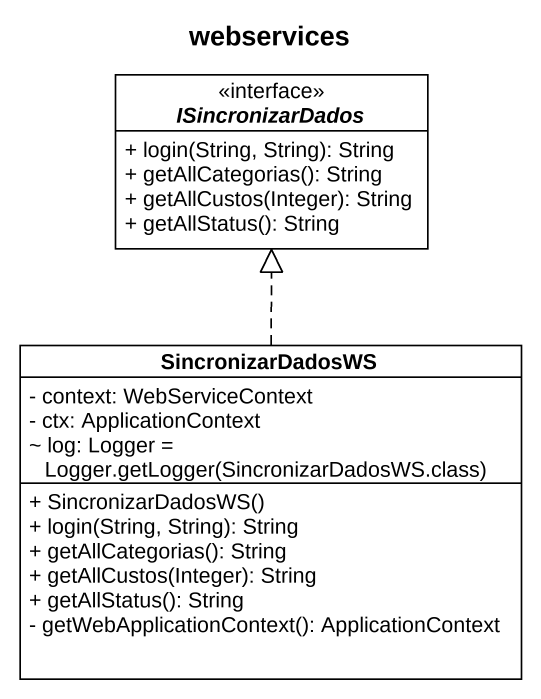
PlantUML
@startuml
title webservices
hide circle
hide empty members
skinparam classAttributeIconSize 0
interface ISincronizarDados <<interface>> {
  + login(String, String): String
  + getAllCategorias(): String
  + getAllCustos(Integer): String
  + getAllStatus(): String
}
class SincronizarDadosWS {
  - context: WebServiceContext
  - ctx: ApplicationContext
  {field} ~ log: Logger = Logger.getLogger(SincronizarDadosWS.class)
  + SincronizarDadosWS()
  + login(String, String): String
  + getAllCategorias(): String
  + getAllCustos(Integer): String
  + getAllStatus(): String
  - getWebApplicationContext(): ApplicationContext
}
SincronizarDadosWS .up.|> ISincronizarDados
@enduml
